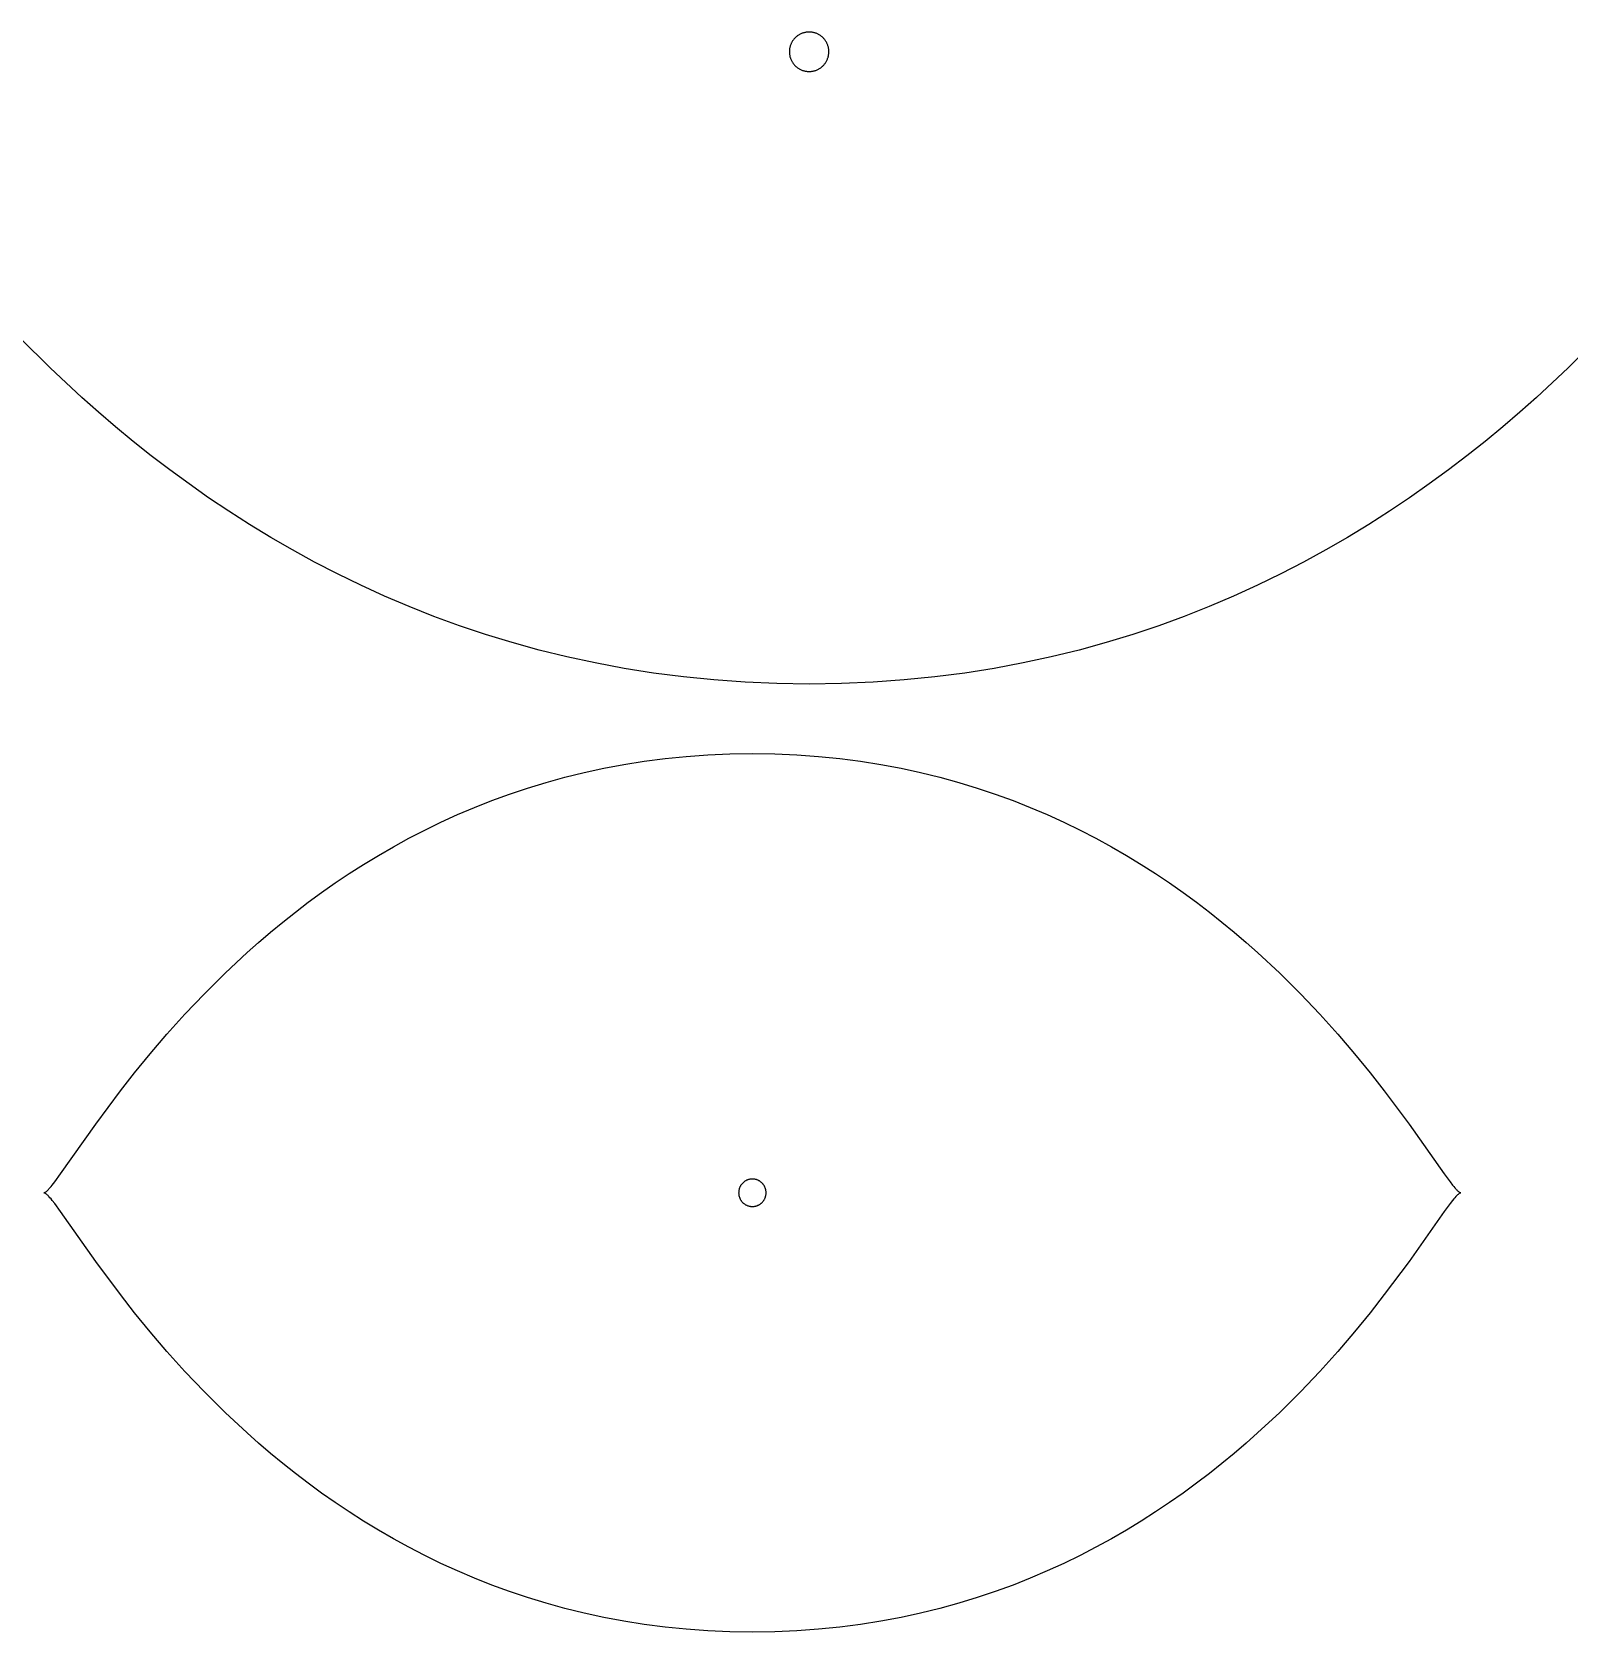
# Model space of a CAD drawing. Header units: millimetres. Extents: x -103 to 223, y -22 to 242.
# Drawn here: x 15 to 91, y -21.7 to 57.3 of the extents above; entities that cross this region are included whole.
import ezdxf

# ---------------------------------------------------------------- set-up
doc = ezdxf.new("R2010")
doc.units = ezdxf.units.MM
doc.layers.add('Capa 01', color=1, linetype='Continuous', true_color=0xff0000)
doc.layers.add('Capa 02', color=5, linetype='Continuous', true_color=0x0000ff)

msp = doc.modelspace()

# ---------------------------------------------------------------- linework, layer by layer
at = {"layer": 'Capa 01', "color": 1, "true_color": 0xff0000}
for p, q in [((15.938, 40.734), (14.465, 42.196)), ((92.399, 42.196), (90.926, 40.734)), ((17.507, 39.273), (15.938, 40.734)), ((90.926, 40.734), (89.358, 39.273)), ((18.328, 38.545), (17.507, 39.273)), ((89.358, 39.273), (88.537, 38.545)), ((19.173, 37.822), (18.328, 38.545)), ((88.537, 38.545), (87.691, 37.822)), ((20.043, 37.105), (19.173, 37.822)), ((87.691, 37.822), (86.821, 37.105)), ((20.938, 36.395), (20.043, 37.105)), ((21.858, 35.694), (20.938, 36.395)), ((85.926, 36.395), (85.007, 35.694)), ((86.821, 37.105), (85.926, 36.395)), ((22.803, 35.002), (21.858, 35.694)), ((85.007, 35.694), (84.062, 35.002)), ((23.773, 34.322), (22.803, 35.002)), ((84.062, 35.002), (83.091, 34.322)), ((24.769, 33.655), (23.773, 34.322)), ((83.091, 34.322), (82.096, 33.655)), ((25.79, 33.002), (24.769, 33.655)), ((82.096, 33.655), (81.074, 33.002)), ((26.837, 32.365), (25.79, 33.002)), ((81.074, 33.002), (80.027, 32.365)), ((27.91, 31.745), (26.837, 32.365)), ((29.009, 31.143), (27.91, 31.745)), ((78.954, 31.745), (77.855, 31.143)), ((80.027, 32.365), (78.954, 31.745)), ((30.134, 30.562), (29.009, 31.143)), ((77.855, 31.143), (76.73, 30.562)), ((31.286, 30.002), (30.134, 30.562)), ((76.73, 30.562), (75.578, 30.002)), ((32.464, 29.464), (31.286, 30.002)), ((33.669, 28.952), (32.464, 29.464)), ((74.4, 29.464), (73.195, 28.952)), ((75.578, 30.002), (74.4, 29.464)), ((34.901, 28.464), (33.669, 28.952)), ((36.16, 28.004), (34.901, 28.464)), ((71.963, 28.464), (70.704, 28.004)), ((73.195, 28.952), (71.963, 28.464)), ((37.446, 27.573), (36.16, 28.004)), ((70.704, 28.004), (69.418, 27.573)), ((38.759, 27.172), (37.446, 27.573)), ((40.1, 26.802), (38.759, 27.172)), ((68.105, 27.172), (66.764, 26.802)), ((69.418, 27.573), (68.105, 27.172)), ((41.469, 26.465), (40.1, 26.802)), ((42.865, 26.162), (41.469, 26.465)), ((44.29, 25.895), (42.865, 26.162)), ((63.999, 26.162), (62.575, 25.895)), ((65.395, 26.465), (63.999, 26.162)), ((66.764, 26.802), (65.395, 26.465)), ((45.742, 25.665), (44.29, 25.895)), ((47.223, 25.474), (45.742, 25.665)), ((48.732, 25.322), (47.223, 25.474)), ((50.27, 25.213), (48.732, 25.322)), ((58.132, 25.322), (56.594, 25.213)), ((59.641, 25.474), (58.132, 25.322)), ((61.122, 25.665), (59.641, 25.474)), ((62.575, 25.895), (61.122, 25.665)), ((51.837, 25.146), (50.27, 25.213)), ((53.432, 25.123), (51.837, 25.146)), ((55.028, 25.146), (53.432, 25.123)), ((56.594, 25.213), (55.028, 25.146)), ((45.287, 21.313), (46.316, 21.446)), ((46.316, 21.446), (47.364, 21.551)), ((47.364, 21.551), (48.432, 21.627)), ((48.432, 21.627), (49.521, 21.674)), ((49.521, 21.674), (50.629, 21.69)), ((50.629, 21.69), (51.737, 21.674)), ((51.737, 21.674), (52.826, 21.627)), ((52.826, 21.627), (53.894, 21.551)), ((53.894, 21.551), (54.942, 21.446)), ((54.942, 21.446), (55.971, 21.313)), ((41.368, 20.524), (42.318, 20.758)), ((42.318, 20.758), (43.288, 20.968)), ((43.288, 20.968), (44.278, 21.154)), ((44.278, 21.154), (45.287, 21.313)), ((55.971, 21.313), (56.98, 21.154)), ((56.98, 21.154), (57.97, 20.968)), ((57.97, 20.968), (58.94, 20.758)), ((58.94, 20.758), (59.89, 20.524)), ((38.63, 19.688), (39.524, 19.988)), ((39.524, 19.988), (40.436, 20.267)), ((40.436, 20.267), (41.368, 20.524)), ((59.89, 20.524), (60.822, 20.267)), ((60.822, 20.267), (61.734, 19.988)), ((61.734, 19.988), (62.628, 19.688)), ((36.063, 18.674), (36.9, 19.03)), ((36.9, 19.03), (37.756, 19.369)), ((37.756, 19.369), (38.63, 19.688)), ((62.628, 19.688), (63.502, 19.369)), ((63.502, 19.369), (64.358, 19.03)), ((64.358, 19.03), (65.195, 18.674)), ((34.445, 17.912), (35.245, 18.301)), ((35.245, 18.301), (36.063, 18.674)), ((65.195, 18.674), (66.013, 18.301)), ((66.013, 18.301), (66.813, 17.912)), ((32.899, 17.09), (33.663, 17.508)), ((33.663, 17.508), (34.445, 17.912)), ((66.813, 17.912), (67.595, 17.508)), ((67.595, 17.508), (68.359, 17.09)), ((31.427, 16.216), (32.154, 16.659)), ((32.154, 16.659), (32.899, 17.09)), ((68.359, 17.09), (69.104, 16.659)), ((69.104, 16.659), (69.831, 16.216)), ((30.717, 15.763), (31.427, 16.216)), ((69.831, 16.216), (70.541, 15.763)), ((29.351, 14.827), (30.025, 15.299)), ((30.025, 15.299), (30.717, 15.763)), ((70.541, 15.763), (71.233, 15.299)), ((71.233, 15.299), (71.907, 14.827)), ((28.056, 13.859), (28.695, 14.347)), ((28.695, 14.347), (29.351, 14.827)), ((71.907, 14.827), (72.563, 14.347)), ((72.563, 14.347), (73.202, 13.859)), ((27.434, 13.366), (28.056, 13.859)), ((73.202, 13.859), (73.824, 13.366)), ((26.243, 12.365), (26.83, 12.868)), ((26.83, 12.868), (27.434, 13.366)), ((73.824, 13.366), (74.428, 12.868)), ((74.428, 12.868), (75.015, 12.365)), ((24.583, 10.845), (25.672, 11.86)), ((25.672, 11.86), (26.243, 12.365)), ((75.015, 12.365), (75.586, 11.86)), ((75.586, 11.86), (76.675, 10.845)), ((23.56, 9.829), (24.583, 10.845)), ((76.675, 10.845), (77.698, 9.829)), ((22.602, 8.822), (23.56, 9.829)), ((77.698, 9.829), (78.656, 8.822)), ((21.71, 7.83), (22.602, 8.822)), ((78.656, 8.822), (79.548, 7.83)), ((20.882, 6.863), (21.71, 7.83)), ((79.548, 7.83), (80.376, 6.863)), ((20.117, 5.927), (20.882, 6.863)), ((80.376, 6.863), (81.141, 5.927)), ((19.415, 5.031), (20.117, 5.927)), ((81.141, 5.927), (81.843, 5.031)), ((18.194, 3.389), (19.415, 5.031)), ((81.843, 5.031), (83.064, 3.389)), ((16.461, 0.932), (18.194, 3.389)), ((83.064, 3.389), (84.797, 0.932)), ((16.171, 0.536), (16.461, 0.932)), ((84.797, 0.932), (85.087, 0.536)), ((15.629, 0), (15.642, 0.001)), ((15.642, -0.001), (15.629, 0)), ((15.642, 0.001), (15.656, 0.004)), ((15.656, 0.004), (15.67, 0.009)), ((15.67, 0.009), (15.686, 0.016)), ((15.686, 0.016), (15.702, 0.024)), ((15.702, 0.024), (15.719, 0.035)), ((15.719, 0.035), (15.737, 0.048)), ((15.737, 0.048), (15.756, 0.062)), ((15.756, 0.062), (15.775, 0.079)), ((15.775, 0.079), (15.796, 0.097)), ((15.796, 0.097), (15.817, 0.117)), ((15.817, 0.117), (15.839, 0.139)), ((15.839, 0.139), (15.862, 0.162)), ((15.862, 0.162), (15.886, 0.188)), ((15.886, 0.188), (15.936, 0.244)), ((15.936, 0.244), (15.99, 0.307)), ((15.99, 0.307), (16.047, 0.376)), ((16.047, 0.376), (16.171, 0.536)), ((85.087, 0.536), (85.211, 0.376)), ((85.211, 0.376), (85.268, 0.307)), ((85.268, 0.307), (85.322, 0.244)), ((85.322, 0.244), (85.372, 0.188)), ((85.372, 0.188), (85.396, 0.162)), ((85.396, 0.162), (85.419, 0.139)), ((85.419, 0.139), (85.441, 0.117)), ((85.441, 0.117), (85.462, 0.097)), ((85.462, 0.097), (85.483, 0.079)), ((85.483, 0.079), (85.502, 0.062)), ((85.502, 0.062), (85.521, 0.048)), ((85.521, 0.048), (85.539, 0.035)), ((85.539, 0.035), (85.556, 0.024)), ((85.556, 0.024), (85.572, 0.016)), ((85.572, 0.016), (85.588, 0.009)), ((85.588, 0.009), (85.602, 0.004)), ((85.602, 0.004), (85.616, 0.001)), ((85.616, 0.001), (85.629, 0)), ((85.629, 0), (85.616, -0.001)), ((15.656, -0.004), (15.642, -0.001)), ((15.67, -0.009), (15.656, -0.004)), ((15.686, -0.016), (15.67, -0.009)), ((15.702, -0.024), (15.686, -0.016)), ((15.719, -0.035), (15.702, -0.024)), ((15.737, -0.048), (15.719, -0.035)), ((15.756, -0.062), (15.737, -0.048)), ((15.775, -0.079), (15.756, -0.062)), ((15.796, -0.097), (15.775, -0.079)), ((15.817, -0.117), (15.796, -0.097)), ((15.839, -0.139), (15.817, -0.117)), ((15.862, -0.162), (15.839, -0.139)), ((15.886, -0.188), (15.862, -0.162)), ((15.936, -0.244), (15.886, -0.188)), ((15.99, -0.307), (15.936, -0.244)), ((16.047, -0.376), (15.99, -0.307)), ((16.171, -0.536), (16.047, -0.376)), ((16.461, -0.932), (16.171, -0.536)), ((85.087, -0.536), (84.797, -0.932)), ((85.211, -0.376), (85.087, -0.536)), ((85.268, -0.307), (85.211, -0.376)), ((85.322, -0.244), (85.268, -0.307)), ((85.372, -0.188), (85.322, -0.244)), ((85.396, -0.162), (85.372, -0.188)), ((85.419, -0.139), (85.396, -0.162)), ((85.441, -0.117), (85.419, -0.139)), ((85.462, -0.097), (85.441, -0.117)), ((85.483, -0.079), (85.462, -0.097)), ((85.502, -0.062), (85.483, -0.079)), ((85.521, -0.048), (85.502, -0.062)), ((85.539, -0.035), (85.521, -0.048)), ((85.556, -0.024), (85.539, -0.035)), ((85.572, -0.016), (85.556, -0.024)), ((85.588, -0.009), (85.572, -0.016)), ((85.602, -0.004), (85.588, -0.009)), ((85.616, -0.001), (85.602, -0.004)), ((18.194, -3.389), (16.461, -0.932)), ((84.797, -0.932), (83.064, -3.389)), ((19.415, -5.031), (18.194, -3.389)), ((83.064, -3.389), (81.843, -5.031)), ((20.117, -5.927), (19.415, -5.031)), ((81.843, -5.031), (81.141, -5.927)), ((20.882, -6.863), (20.117, -5.927)), ((81.141, -5.927), (80.376, -6.863)), ((21.71, -7.83), (20.882, -6.863)), ((80.376, -6.863), (79.548, -7.83)), ((22.602, -8.822), (21.71, -7.83)), ((79.548, -7.83), (78.656, -8.822)), ((23.56, -9.829), (22.602, -8.822)), ((78.656, -8.822), (77.698, -9.829)), ((24.583, -10.845), (23.56, -9.829)), ((77.698, -9.829), (76.675, -10.845)), ((25.672, -11.86), (24.583, -10.845)), ((76.675, -10.845), (75.586, -11.86)), ((26.243, -12.365), (25.672, -11.86)), ((26.83, -12.868), (26.243, -12.365)), ((75.015, -12.365), (74.428, -12.868)), ((75.586, -11.86), (75.015, -12.365)), ((27.434, -13.366), (26.83, -12.868)), ((28.056, -13.859), (27.434, -13.366)), ((73.824, -13.366), (73.202, -13.859)), ((74.428, -12.868), (73.824, -13.366)), ((28.695, -14.347), (28.056, -13.859)), ((73.202, -13.859), (72.563, -14.347)), ((29.351, -14.827), (28.695, -14.347)), ((30.025, -15.299), (29.351, -14.827)), ((71.907, -14.827), (71.233, -15.299)), ((72.563, -14.347), (71.907, -14.827)), ((30.717, -15.763), (30.025, -15.299)), ((31.427, -16.216), (30.717, -15.763)), ((70.541, -15.763), (69.831, -16.216)), ((71.233, -15.299), (70.541, -15.763)), ((32.154, -16.659), (31.427, -16.216)), ((69.831, -16.216), (69.104, -16.659)), ((32.899, -17.09), (32.154, -16.659)), ((33.663, -17.508), (32.899, -17.09)), ((68.359, -17.09), (67.595, -17.508)), ((69.104, -16.659), (68.359, -17.09)), ((34.445, -17.912), (33.663, -17.508)), ((35.245, -18.301), (34.445, -17.912)), ((66.813, -17.912), (66.013, -18.301)), ((67.595, -17.508), (66.813, -17.912)), ((36.063, -18.674), (35.245, -18.301)), ((36.9, -19.03), (36.063, -18.674)), ((65.195, -18.674), (64.358, -19.03)), ((66.013, -18.301), (65.195, -18.674)), ((37.756, -19.369), (36.9, -19.03)), ((38.63, -19.688), (37.756, -19.369)), ((39.524, -19.988), (38.63, -19.688)), ((62.628, -19.688), (61.734, -19.988)), ((63.502, -19.369), (62.628, -19.688)), ((64.358, -19.03), (63.502, -19.369)), ((40.436, -20.267), (39.524, -19.988)), ((41.368, -20.524), (40.436, -20.267)), ((42.318, -20.758), (41.368, -20.524)), ((59.89, -20.524), (58.94, -20.758)), ((60.822, -20.267), (59.89, -20.524)), ((61.734, -19.988), (60.822, -20.267)), ((43.288, -20.968), (42.318, -20.758)), ((44.278, -21.154), (43.288, -20.968)), ((45.287, -21.313), (44.278, -21.154)), ((46.316, -21.446), (45.287, -21.313)), ((55.971, -21.313), (54.942, -21.446)), ((56.98, -21.154), (55.971, -21.313)), ((57.97, -20.968), (56.98, -21.154)), ((58.94, -20.758), (57.97, -20.968)), ((47.364, -21.551), (46.316, -21.446)), ((48.432, -21.627), (47.364, -21.551)), ((49.521, -21.674), (48.432, -21.627)), ((50.629, -21.69), (49.521, -21.674)), ((51.737, -21.674), (50.629, -21.69)), ((52.826, -21.627), (51.737, -21.674)), ((53.894, -21.551), (52.826, -21.627)), ((54.942, -21.446), (53.894, -21.551))]:
    msp.add_line(p, q, dxfattribs=at)
at = {"layer": 'Capa 02', "color": 5, "true_color": 0x0000ff}
for p, q in [((52.636, 56.91), (52.617, 56.882)), ((52.656, 56.937), (52.636, 56.91)), ((52.677, 56.963), (52.656, 56.937)), ((52.699, 56.989), (52.677, 56.963)), ((52.722, 57.014), (52.699, 56.989)), ((52.745, 57.039), (52.722, 57.014)), ((52.77, 57.062), (52.745, 57.039)), ((52.795, 57.084), (52.77, 57.062)), ((52.821, 57.106), (52.795, 57.084)), ((52.848, 57.127), (52.821, 57.106)), ((52.875, 57.147), (52.848, 57.127)), ((52.903, 57.166), (52.875, 57.147)), ((52.932, 57.183), (52.903, 57.166)), ((52.962, 57.2), (52.932, 57.183)), ((52.992, 57.216), (52.962, 57.2)), ((53.022, 57.231), (52.992, 57.216)), ((53.053, 57.245), (53.022, 57.231)), ((53.084, 57.257), (53.053, 57.245)), ((53.116, 57.269), (53.084, 57.257)), ((53.148, 57.279), (53.116, 57.269)), ((53.181, 57.288), (53.148, 57.279)), ((53.214, 57.297), (53.181, 57.288)), ((53.247, 57.304), (53.214, 57.297)), ((53.28, 57.309), (53.247, 57.304)), ((53.314, 57.314), (53.28, 57.309)), ((53.348, 57.318), (53.314, 57.314)), ((53.381, 57.32), (53.348, 57.318)), ((53.415, 57.321), (53.381, 57.32)), ((53.449, 57.321), (53.415, 57.321)), ((53.483, 57.32), (53.449, 57.321)), ((53.517, 57.318), (53.483, 57.32)), ((53.55, 57.314), (53.517, 57.318)), ((53.584, 57.309), (53.55, 57.314)), ((53.617, 57.304), (53.584, 57.309)), ((53.65, 57.297), (53.617, 57.304)), ((53.683, 57.288), (53.65, 57.297)), ((53.716, 57.279), (53.683, 57.288)), ((53.748, 57.269), (53.716, 57.279)), ((53.78, 57.257), (53.748, 57.269)), ((53.811, 57.245), (53.78, 57.257)), ((53.842, 57.231), (53.811, 57.245)), ((53.873, 57.216), (53.842, 57.231)), ((53.903, 57.2), (53.873, 57.216)), ((53.932, 57.183), (53.903, 57.2)), ((53.961, 57.166), (53.932, 57.183)), ((53.989, 57.147), (53.961, 57.166)), ((54.016, 57.127), (53.989, 57.147)), ((54.043, 57.106), (54.016, 57.127)), ((54.069, 57.084), (54.043, 57.106)), ((54.094, 57.062), (54.069, 57.084)), ((54.119, 57.039), (54.094, 57.062)), ((54.143, 57.014), (54.119, 57.039)), ((54.165, 56.989), (54.143, 57.014)), ((54.187, 56.963), (54.165, 56.989)), ((54.208, 56.937), (54.187, 56.963)), ((54.228, 56.91), (54.208, 56.937)), ((54.247, 56.882), (54.228, 56.91)), ((52.458, 56.405), (52.457, 56.371)), ((52.457, 56.371), (52.457, 56.337)), ((52.457, 56.337), (52.458, 56.303)), ((52.461, 56.439), (52.458, 56.405)), ((52.458, 56.303), (52.46, 56.27)), ((52.46, 56.27), (52.463, 56.236)), ((52.465, 56.472), (52.461, 56.439)), ((52.463, 56.236), (52.467, 56.202)), ((52.47, 56.506), (52.465, 56.472)), ((52.467, 56.202), (52.473, 56.169)), ((52.476, 56.539), (52.47, 56.506)), ((52.473, 56.169), (52.48, 56.136)), ((52.483, 56.572), (52.476, 56.539)), ((52.48, 56.136), (52.487, 56.103)), ((52.492, 56.605), (52.483, 56.572)), ((52.487, 56.103), (52.496, 56.07)), ((52.501, 56.638), (52.492, 56.605)), ((52.512, 56.67), (52.501, 56.638)), ((52.524, 56.701), (52.512, 56.67)), ((52.537, 56.733), (52.524, 56.701)), ((52.551, 56.764), (52.537, 56.733)), ((52.566, 56.794), (52.551, 56.764)), ((52.582, 56.824), (52.566, 56.794)), ((52.599, 56.853), (52.582, 56.824)), ((52.617, 56.882), (52.599, 56.853)), ((54.265, 56.853), (54.247, 56.882)), ((54.283, 56.824), (54.265, 56.853)), ((54.299, 56.794), (54.283, 56.824)), ((54.314, 56.764), (54.299, 56.794)), ((54.328, 56.733), (54.314, 56.764)), ((54.341, 56.701), (54.328, 56.733)), ((54.352, 56.67), (54.341, 56.701)), ((54.363, 56.638), (54.352, 56.67)), ((54.373, 56.605), (54.363, 56.638)), ((54.368, 56.07), (54.377, 56.103)), ((54.381, 56.572), (54.373, 56.605)), ((54.377, 56.103), (54.385, 56.136)), ((54.388, 56.539), (54.381, 56.572)), ((54.385, 56.136), (54.392, 56.169)), ((54.394, 56.506), (54.388, 56.539)), ((54.392, 56.169), (54.397, 56.202)), ((54.399, 56.472), (54.394, 56.506)), ((54.397, 56.202), (54.401, 56.236)), ((54.403, 56.439), (54.399, 56.472)), ((54.401, 56.236), (54.405, 56.27)), ((54.406, 56.405), (54.403, 56.439)), ((54.405, 56.27), (54.407, 56.303)), ((54.407, 56.371), (54.406, 56.405)), ((54.408, 56.337), (54.407, 56.371)), ((54.407, 56.303), (54.408, 56.337)), ((52.496, 56.07), (52.507, 56.038)), ((52.507, 56.038), (52.518, 56.006)), ((52.518, 56.006), (52.53, 55.974)), ((52.53, 55.974), (52.544, 55.943)), ((52.544, 55.943), (52.558, 55.913)), ((52.558, 55.913), (52.574, 55.883)), ((52.574, 55.883), (52.59, 55.853)), ((52.59, 55.853), (52.608, 55.824)), ((52.608, 55.824), (52.626, 55.796)), ((52.626, 55.796), (52.646, 55.768)), ((52.646, 55.768), (52.666, 55.741)), ((52.666, 55.741), (52.688, 55.715)), ((52.688, 55.715), (52.71, 55.69)), ((52.71, 55.69), (52.733, 55.665)), ((52.733, 55.665), (52.757, 55.641)), ((52.757, 55.641), (52.782, 55.618)), ((52.782, 55.618), (52.808, 55.596)), ((52.808, 55.596), (52.834, 55.575)), ((52.834, 55.575), (52.862, 55.555)), ((52.862, 55.555), (52.889, 55.535)), ((52.889, 55.535), (52.918, 55.517)), ((52.918, 55.517), (52.947, 55.5)), ((52.947, 55.5), (52.977, 55.483)), ((52.977, 55.483), (53.007, 55.468)), ((53.007, 55.468), (53.037, 55.454)), ((53.037, 55.454), (53.069, 55.441)), ((53.069, 55.441), (53.1, 55.428)), ((53.1, 55.428), (53.132, 55.417)), ((53.132, 55.417), (53.165, 55.408)), ((53.165, 55.408), (53.197, 55.399)), ((53.197, 55.399), (53.23, 55.391)), ((53.23, 55.391), (53.264, 55.385)), ((53.264, 55.385), (53.297, 55.38)), ((53.297, 55.38), (53.331, 55.376)), ((53.331, 55.376), (53.364, 55.373)), ((53.364, 55.373), (53.398, 55.371)), ((53.398, 55.371), (53.432, 55.37)), ((53.432, 55.37), (53.466, 55.371)), ((53.466, 55.371), (53.5, 55.373)), ((53.5, 55.373), (53.534, 55.376)), ((53.534, 55.376), (53.567, 55.38)), ((53.567, 55.38), (53.601, 55.385)), ((53.601, 55.385), (53.634, 55.391)), ((53.634, 55.391), (53.667, 55.399)), ((53.667, 55.399), (53.7, 55.408)), ((53.7, 55.408), (53.732, 55.417)), ((53.732, 55.417), (53.764, 55.428)), ((53.764, 55.428), (53.796, 55.441)), ((53.796, 55.441), (53.827, 55.454)), ((53.827, 55.454), (53.858, 55.468)), ((53.858, 55.468), (53.888, 55.483)), ((53.888, 55.483), (53.917, 55.5)), ((53.917, 55.5), (53.947, 55.517)), ((53.947, 55.517), (53.975, 55.535)), ((53.975, 55.535), (54.003, 55.555)), ((54.003, 55.555), (54.03, 55.575)), ((54.03, 55.575), (54.056, 55.596)), ((54.056, 55.596), (54.082, 55.618)), ((54.082, 55.618), (54.107, 55.641)), ((54.107, 55.641), (54.131, 55.665)), ((54.131, 55.665), (54.154, 55.69)), ((54.154, 55.69), (54.176, 55.715)), ((54.176, 55.715), (54.198, 55.741)), ((54.198, 55.741), (54.218, 55.768)), ((54.218, 55.768), (54.238, 55.796)), ((54.238, 55.796), (54.257, 55.824)), ((54.257, 55.824), (54.274, 55.853)), ((54.274, 55.853), (54.291, 55.883)), ((54.291, 55.883), (54.306, 55.913)), ((54.306, 55.913), (54.321, 55.943)), ((54.321, 55.943), (54.334, 55.974)), ((54.334, 55.974), (54.347, 56.006)), ((54.347, 56.006), (54.358, 56.038)), ((54.358, 56.038), (54.368, 56.07)), ((49.952, 0.018), (49.951, -0.006)), ((49.953, 0.041), (49.952, 0.018)), ((49.954, 0.065), (49.953, 0.041)), ((49.957, 0.088), (49.954, 0.065)), ((49.961, 0.111), (49.957, 0.088)), ((49.965, 0.134), (49.961, 0.111)), ((49.97, 0.157), (49.965, 0.134)), ((49.976, 0.18), (49.97, 0.157)), ((49.982, 0.203), (49.976, 0.18)), ((49.99, 0.225), (49.982, 0.203)), ((49.998, 0.247), (49.99, 0.225)), ((50.007, 0.269), (49.998, 0.247)), ((50.017, 0.29), (50.007, 0.269)), ((50.027, 0.311), (50.017, 0.29)), ((50.038, 0.332), (50.027, 0.311)), ((50.05, 0.352), (50.038, 0.332)), ((50.063, 0.372), (50.05, 0.352)), ((50.076, 0.392), (50.063, 0.372)), ((50.09, 0.411), (50.076, 0.392)), ((50.104, 0.429), (50.09, 0.411)), ((50.12, 0.447), (50.104, 0.429)), ((50.135, 0.464), (50.12, 0.447)), ((50.152, 0.481), (50.135, 0.464)), ((50.169, 0.498), (50.152, 0.481)), ((50.186, 0.513), (50.169, 0.498)), ((50.205, 0.528), (50.186, 0.513)), ((50.223, 0.543), (50.205, 0.528)), ((50.242, 0.556), (50.223, 0.543)), ((50.262, 0.57), (50.242, 0.556)), ((50.282, 0.582), (50.262, 0.57)), ((50.302, 0.594), (50.282, 0.582)), ((50.323, 0.605), (50.302, 0.594)), ((50.344, 0.615), (50.323, 0.605)), ((50.366, 0.624), (50.344, 0.615)), ((50.387, 0.633), (50.366, 0.624)), ((50.41, 0.641), (50.387, 0.633)), ((50.432, 0.648), (50.41, 0.641)), ((50.455, 0.655), (50.432, 0.648)), ((50.477, 0.66), (50.455, 0.655)), ((50.5, 0.665), (50.477, 0.66)), ((50.524, 0.669), (50.5, 0.665)), ((50.547, 0.673), (50.524, 0.669)), ((50.57, 0.675), (50.547, 0.673)), ((50.594, 0.677), (50.57, 0.675)), ((50.617, 0.678), (50.594, 0.677)), ((50.641, 0.678), (50.617, 0.678)), ((50.664, 0.677), (50.641, 0.678)), ((50.688, 0.675), (50.664, 0.677)), ((50.711, 0.673), (50.688, 0.675)), ((50.734, 0.669), (50.711, 0.673)), ((50.758, 0.665), (50.734, 0.669)), ((50.781, 0.66), (50.758, 0.665)), ((50.803, 0.655), (50.781, 0.66)), ((50.826, 0.648), (50.803, 0.655)), ((50.848, 0.641), (50.826, 0.648)), ((50.871, 0.633), (50.848, 0.641)), ((50.892, 0.624), (50.871, 0.633)), ((50.914, 0.615), (50.892, 0.624)), ((50.935, 0.605), (50.914, 0.615)), ((50.956, 0.594), (50.935, 0.605)), ((50.976, 0.582), (50.956, 0.594)), ((50.996, 0.57), (50.976, 0.582)), ((51.016, 0.556), (50.996, 0.57)), ((51.035, 0.543), (51.016, 0.556)), ((51.053, 0.528), (51.035, 0.543)), ((51.072, 0.513), (51.053, 0.528)), ((51.089, 0.498), (51.072, 0.513)), ((51.106, 0.481), (51.089, 0.498)), ((51.123, 0.464), (51.106, 0.481)), ((51.138, 0.447), (51.123, 0.464)), ((51.154, 0.429), (51.138, 0.447)), ((51.168, 0.411), (51.154, 0.429)), ((51.182, 0.392), (51.168, 0.411)), ((51.195, 0.372), (51.182, 0.392)), ((51.208, 0.352), (51.195, 0.372)), ((51.22, 0.332), (51.208, 0.352)), ((51.231, 0.311), (51.22, 0.332)), ((51.241, 0.29), (51.231, 0.311)), ((51.251, 0.269), (51.241, 0.29)), ((51.26, 0.247), (51.251, 0.269)), ((51.268, 0.225), (51.26, 0.247)), ((51.276, 0.203), (51.268, 0.225)), ((51.282, 0.18), (51.276, 0.203)), ((51.288, 0.157), (51.282, 0.18)), ((51.293, 0.134), (51.288, 0.157)), ((51.297, 0.111), (51.293, 0.134)), ((51.301, 0.088), (51.297, 0.111)), ((51.304, 0.065), (51.301, 0.088)), ((51.305, 0.041), (51.304, 0.065)), ((51.306, 0.018), (51.305, 0.041)), ((51.307, -0.006), (51.306, 0.018)), ((49.951, -0.006), (49.952, -0.029)), ((49.952, -0.029), (49.953, -0.053)), ((49.953, -0.053), (49.956, -0.076)), ((49.956, -0.076), (49.959, -0.1)), ((49.959, -0.1), (49.963, -0.123)), ((49.963, -0.123), (49.967, -0.146)), ((49.967, -0.146), (49.973, -0.169)), ((49.973, -0.169), (49.979, -0.191)), ((49.979, -0.191), (49.986, -0.214)), ((49.986, -0.214), (49.994, -0.236)), ((49.994, -0.236), (50.002, -0.258)), ((50.002, -0.258), (50.012, -0.28)), ((50.012, -0.28), (50.022, -0.301)), ((50.022, -0.301), (50.033, -0.322)), ((50.033, -0.322), (50.044, -0.342)), ((50.044, -0.342), (50.056, -0.362)), ((50.056, -0.362), (50.069, -0.382)), ((50.069, -0.382), (50.083, -0.401)), ((50.083, -0.401), (50.097, -0.42)), ((50.097, -0.42), (50.112, -0.438)), ((50.112, -0.438), (50.127, -0.456)), ((50.127, -0.456), (50.144, -0.473)), ((50.144, -0.473), (50.16, -0.489)), ((50.16, -0.489), (50.178, -0.505)), ((50.178, -0.505), (50.195, -0.521)), ((50.195, -0.521), (50.214, -0.536)), ((50.214, -0.536), (50.233, -0.55)), ((50.233, -0.55), (50.252, -0.563)), ((50.252, -0.563), (50.272, -0.576)), ((50.272, -0.576), (50.292, -0.588)), ((50.292, -0.588), (50.312, -0.599)), ((50.312, -0.599), (50.333, -0.61)), ((50.333, -0.61), (50.355, -0.62)), ((50.355, -0.62), (50.376, -0.629)), ((50.376, -0.629), (50.398, -0.637)), ((50.398, -0.637), (50.421, -0.645)), ((50.421, -0.645), (50.443, -0.652)), ((50.443, -0.652), (50.466, -0.658)), ((50.466, -0.658), (50.489, -0.663)), ((50.489, -0.663), (50.512, -0.667)), ((50.512, -0.667), (50.535, -0.671)), ((50.535, -0.671), (50.559, -0.674)), ((50.559, -0.674), (50.582, -0.676)), ((50.582, -0.676), (50.605, -0.677)), ((50.605, -0.677), (50.629, -0.678)), ((50.629, -0.678), (50.653, -0.677)), ((50.653, -0.677), (50.676, -0.676)), ((50.676, -0.676), (50.699, -0.674)), ((50.699, -0.674), (50.723, -0.671)), ((50.723, -0.671), (50.746, -0.667)), ((50.746, -0.667), (50.769, -0.663)), ((50.769, -0.663), (50.792, -0.658)), ((50.792, -0.658), (50.815, -0.652)), ((50.815, -0.652), (50.837, -0.645)), ((50.837, -0.645), (50.86, -0.637)), ((50.86, -0.637), (50.882, -0.629)), ((50.882, -0.629), (50.903, -0.62)), ((50.903, -0.62), (50.925, -0.61)), ((50.925, -0.61), (50.946, -0.599)), ((50.946, -0.599), (50.966, -0.588)), ((50.966, -0.588), (50.986, -0.576)), ((50.986, -0.576), (51.006, -0.563)), ((51.006, -0.563), (51.025, -0.55)), ((51.025, -0.55), (51.044, -0.536)), ((51.044, -0.536), (51.063, -0.521)), ((51.063, -0.521), (51.08, -0.505)), ((51.08, -0.505), (51.098, -0.489)), ((51.098, -0.489), (51.114, -0.473)), ((51.114, -0.473), (51.13, -0.456)), ((51.13, -0.456), (51.146, -0.438)), ((51.146, -0.438), (51.161, -0.42)), ((51.161, -0.42), (51.175, -0.401)), ((51.175, -0.401), (51.189, -0.382)), ((51.189, -0.382), (51.202, -0.362)), ((51.202, -0.362), (51.214, -0.342)), ((51.214, -0.342), (51.225, -0.322)), ((51.225, -0.322), (51.236, -0.301)), ((51.236, -0.301), (51.246, -0.28)), ((51.246, -0.28), (51.256, -0.258)), ((51.256, -0.258), (51.264, -0.236)), ((51.264, -0.236), (51.272, -0.214)), ((51.272, -0.214), (51.279, -0.191)), ((51.279, -0.191), (51.285, -0.169)), ((51.285, -0.169), (51.291, -0.146)), ((51.291, -0.146), (51.295, -0.123)), ((51.295, -0.123), (51.299, -0.1)), ((51.299, -0.1), (51.302, -0.076)), ((51.302, -0.076), (51.305, -0.053)), ((51.305, -0.053), (51.306, -0.029)), ((51.306, -0.029), (51.307, -0.006))]:
    msp.add_line(p, q, dxfattribs=at)

doc.saveas('drawing.dxf')
